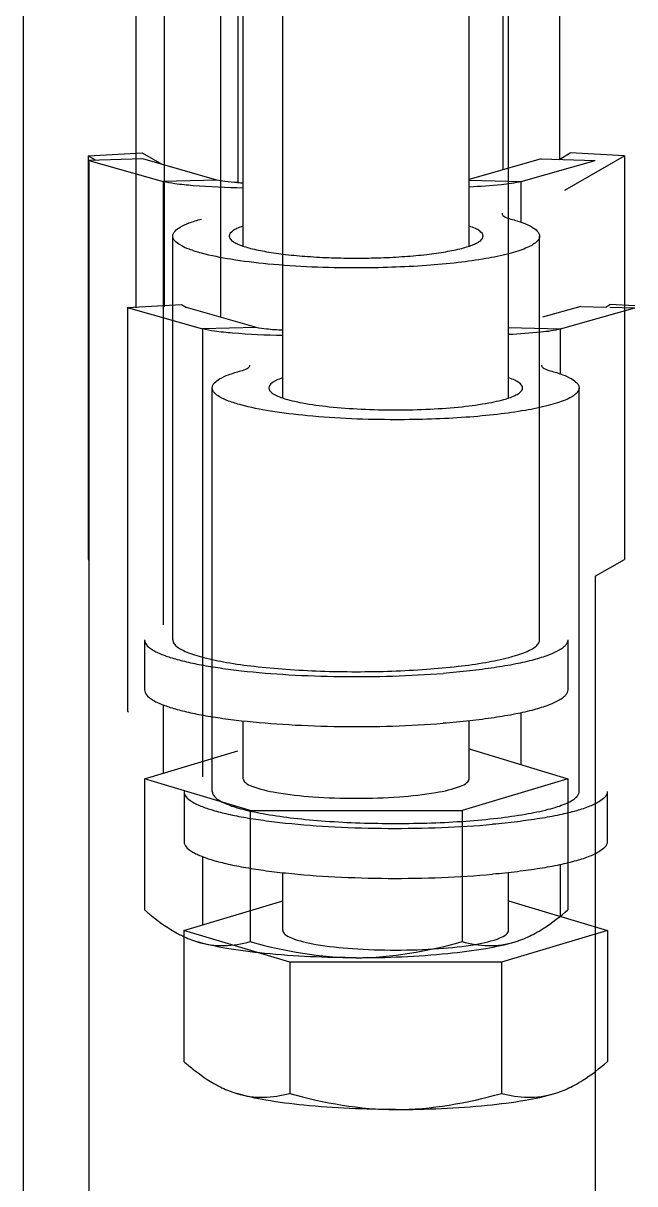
# Model space of a CAD drawing. Header units: millimetres. Extents: x 324 to 7054, y -67 to 2159.
# Drawn here: x 6141.66 to 6163.33, y 1458.46 to 1499.62 of the extents above; entities that cross this region are included whole.
import ezdxf

# ---------------------------------------------------------------- set-up
doc = ezdxf.new("R2010")
doc.units = ezdxf.units.MM
doc.header["$LTSCALE"] = 153.67
doc.layers.get('0').update_dxf_attribs({"linetype": 'CONTINUOUS'})
doc.layers.add('00_BUW_DATUM', color=7, linetype='CONTINUOUS')
doc.layers.add('02___PRT_ALL_AXES', color=7, linetype='CONTINUOUS')

msp = doc.modelspace()

# ---------------------------------------------------------------- linework, layer by layer
at = {"linetype": 'ByBlock'}
for p, q in [((6158.65862, 1511.97699), (6158.65862, 1494.42038)), ((6160.65862, 1511.97699), (6160.65862, 1494.79019)), ((6143.95432, 1494.92258), (6145.86997, 1495.02239)), ((6143.95432, 1494.92258), (6143.95434, 1480.60351)), ((6143.95432, 1494.92258), (6144.23038, 1494.76279)), ((6145.86997, 1495.02239), (6146.57169, 1494.61621)), ((6160.64664, 1494.79051), (6161.04727, 1495.02241)), ((6160.85561, 1493.7028), (6162.96292, 1494.9226)), ((6162.96292, 1494.9226), (6161.04727, 1495.02241)), ((6162.96292, 1494.9226), (6162.96294, 1480.60353)), ((6158.62821, 1492.87989), (6158.63192, 1492.84858)), ((6146.95864, 1477.75136), (6146.95862, 1492.07043)), ((6159.95864, 1477.75137), (6159.95862, 1492.07045)), ((6145.35432, 1489.53949), (6147.26997, 1489.6393)), ((6147.26997, 1489.6393), (6147.44833, 1489.53606)), ((6162.30056, 1489.55439), (6162.44727, 1489.63932)), ((6163.33199, 1489.59322), (6162.44727, 1489.63932)), ((6145.35432, 1489.53949), (6145.35434, 1475.22042)), ((6145.35432, 1489.53949), (6145.38549, 1489.52145)), ((6149.68532, 1487.46547), (6149.68904, 1487.49679)), ((6160.02821, 1487.4968), (6160.03192, 1487.46549)), ((6148.35864, 1472.36826), (6148.35862, 1486.68734)), ((6161.35864, 1472.36828), (6161.35862, 1486.68735)), ((6143.95434, 1480.60351), (6143.98871, 1480.58362)), ((6161.92854, 1480.00478), (6162.96294, 1480.60353)), ((6145.35434, 1475.22042), (6145.38871, 1475.20052)), ((6145.95309, 1472.82733), (6149.25862, 1473.82159)), ((6157.45864, 1473.88177), (6160.9642, 1472.82734)), ((6149.70585, 1471.69854), (6145.95309, 1472.82733)), ((6160.9642, 1472.82734), (6157.2114, 1471.69855)), ((6149.70585, 1471.69854), (6157.2114, 1471.69855)), ((6147.35309, 1467.44509), (6150.85864, 1468.49793)), ((6158.85864, 1468.49942), (6162.3642, 1467.4434)), ((6151.10163, 1466.31587), (6147.35309, 1467.44509)), ((6162.3642, 1467.4434), (6158.60718, 1466.31503)), ((6158.60718, 1466.31503), (6151.10163, 1466.31587))]:
    msp.add_line(p, q, dxfattribs=at)
for points, knots in [([(6158.63192, 1492.84858), (6158.636, 1492.83129), (6158.66308, 1492.7944), (6158.76609, 1492.72874), (6158.86695, 1492.69707), (6158.9428, 1492.67636)], [0, 0, 0, 0, 0.14582615, 0.35430269, 1, 1, 1, 1]), ([(6146.95862, 1492.07043), (6146.95862, 1492.20653), (6147.20725, 1492.40016), (6147.56293, 1492.55261), (6147.82662, 1492.636), (6147.97444, 1492.67635)], [0, 0, 0, 0, 0.33454752, 0.62335594, 1, 1, 1, 1]), ([(6158.9428, 1492.67636), (6159.0906, 1492.63602), (6159.35428, 1492.55264), (6159.70996, 1492.40019), (6159.95856, 1492.2066), (6159.95861, 1492.0705)], [0, 0, 0, 0, 0.3766196, 0.6654397, 1, 1, 1, 1]), ([(6147.97444, 1491.46451), (6147.82662, 1491.50486), (6147.56293, 1491.58825), (6147.20725, 1491.7407), (6146.95863, 1491.93433), (6146.95862, 1492.07043)], [0, 0, 0, 0, 0.37664403, 0.66545244, 1, 1, 1, 1]), ([(6149.44545, 1492.42396), (6149.37387, 1492.39946), (6149.24691, 1492.34956), (6149.069, 1492.25613), (6148.95862, 1492.14363), (6148.95863, 1492.07042)], [0, 0, 0, 0, 0.3645103, 0.64723301, 1, 1, 1, 1]), ([(6148.95863, 1492.07042), (6148.95864, 1492.01199), (6149.03053, 1491.91865), (6149.1604, 1491.83561), (6149.3113, 1491.76378), (6149.5004, 1491.69619), (6149.82431, 1491.60377), (6150.31404, 1491.50487), (6150.98858, 1491.41136), (6151.75748, 1491.34169), (6152.59144, 1491.2986), (6153.16594, 1491.28897), (6153.45862, 1491.28897)], [0, 0, 0, 0, 0.03749834, 0.0654321, 0.10081177, 0.14384432, 0.19441179, 0.31679042, 0.46415101, 0.63130928, 0.81214926, 1, 1, 1, 1]), ([(6159.95861, 1492.0705), (6159.95863, 1492.03218), (6159.93053, 1491.94565), (6159.82633, 1491.83549), (6159.66668, 1491.73), (6159.44954, 1491.62804), (6159.17614, 1491.52975), (6158.7084, 1491.39655), (6158.00092, 1491.25349), (6157.02661, 1491.11847), (6155.91592, 1491.01781), (6154.71128, 1490.95557), (6153.88141, 1490.94165), (6153.45862, 1490.94165)], [0, 0, 0, 0, 0.01701453, 0.0383369, 0.06624434, 0.10158998, 0.14458089, 0.1951047, 0.31737342, 0.46460634, 0.63162091, 0.81230853, 1, 1, 1, 1]), ([(6153.45862, 1491.28897), (6153.75131, 1491.28897), (6154.32581, 1491.29861), (6155.15976, 1491.34169), (6155.92867, 1491.41136), (6156.6032, 1491.50488), (6157.09294, 1491.60378), (6157.41685, 1491.6962), (6157.60594, 1491.76379), (6157.75685, 1491.83562), (6157.88671, 1491.91866), (6157.9586, 1492.012), (6157.95861, 1492.07043)], [0, 0, 0, 0, 0.1878507, 0.3686907, 0.53584901, 0.68320966, 0.80558832, 0.85615578, 0.89918831, 0.93456795, 0.96250169, 1, 1, 1, 1]), ([(6157.95861, 1492.07043), (6157.95863, 1492.14365), (6157.84824, 1492.25614), (6157.67033, 1492.34957), (6157.54338, 1492.39947), (6157.4718, 1492.42397)], [0, 0, 0, 0, 0.35276715, 0.63548977, 1, 1, 1, 1]), ([(6153.45862, 1490.94165), (6152.41487, 1490.94164), (6150.92634, 1490.99823), (6149.09904, 1491.21852), (6148.31569, 1491.37137), (6147.97444, 1491.46451)], [0, 0, 0, 0, 0.5672338, 0.8077594, 1, 1, 1, 1]), ([(6148.35862, 1486.68734), (6148.35862, 1486.82344), (6148.60725, 1487.01707), (6148.96293, 1487.16952), (6149.22662, 1487.25291), (6149.37444, 1487.29326)], [0, 0, 0, 0, 0.33454752, 0.62335594, 1, 1, 1, 1]), ([(6149.37444, 1487.29326), (6149.4503, 1487.31396), (6149.55115, 1487.34563), (6149.65416, 1487.41129), (6149.68124, 1487.44819), (6149.68532, 1487.46547)], [0, 0, 0, 0, 0.64569727, 0.85417383, 1, 1, 1, 1]), ([(6160.03192, 1487.46549), (6160.036, 1487.4482), (6160.06308, 1487.41131), (6160.16609, 1487.34565), (6160.26695, 1487.31398), (6160.3428, 1487.29327)], [0, 0, 0, 0, 0.14582615, 0.35430269, 1, 1, 1, 1]), ([(6160.3428, 1487.29327), (6160.4906, 1487.25293), (6160.75428, 1487.16954), (6161.10996, 1487.0171), (6161.35856, 1486.82351), (6161.35861, 1486.68741)], [0, 0, 0, 0, 0.3766196, 0.6654397, 1, 1, 1, 1]), ([(6149.37444, 1486.08142), (6149.22662, 1486.12177), (6148.96293, 1486.20516), (6148.60725, 1486.35761), (6148.35863, 1486.55124), (6148.35862, 1486.68734)], [0, 0, 0, 0, 0.37664403, 0.66545244, 1, 1, 1, 1]), ([(6150.84545, 1487.04087), (6150.77387, 1487.01637), (6150.64691, 1486.96647), (6150.469, 1486.87304), (6150.35862, 1486.76054), (6150.35863, 1486.68732)], [0, 0, 0, 0, 0.3645103, 0.64723301, 1, 1, 1, 1]), ([(6150.35863, 1486.68732), (6150.35865, 1486.61393), (6150.46951, 1486.50124), (6150.64797, 1486.40774), (6150.77533, 1486.35776), (6150.84713, 1486.33323)], [0, 0, 0, 0, 0.35263144, 0.63547441, 1, 1, 1, 1]), ([(6161.35861, 1486.68741), (6161.35863, 1486.64909), (6161.33053, 1486.56256), (6161.22633, 1486.4524), (6161.06668, 1486.34691), (6160.84954, 1486.24495), (6160.57614, 1486.14666), (6160.1084, 1486.01346), (6159.40092, 1485.8704), (6158.42661, 1485.73538), (6157.31592, 1485.63472), (6156.11128, 1485.57248), (6155.28141, 1485.55856), (6154.85862, 1485.55855)], [0, 0, 0, 0, 0.01701453, 0.0383369, 0.06624434, 0.10158998, 0.14458089, 0.1951047, 0.31737342, 0.46460634, 0.63162091, 0.81230853, 1, 1, 1, 1]), ([(6158.87013, 1486.33325), (6158.94192, 1486.35778), (6159.06928, 1486.40775), (6159.24774, 1486.50126), (6159.3586, 1486.61394), (6159.35861, 1486.68734)], [0, 0, 0, 0, 0.36452472, 0.64736722, 1, 1, 1, 1]), ([(6159.35861, 1486.68734), (6159.35863, 1486.76056), (6159.24824, 1486.87305), (6159.07033, 1486.96648), (6158.94338, 1487.01637), (6158.8718, 1487.04088)], [0, 0, 0, 0, 0.35276715, 0.63548977, 1, 1, 1, 1]), ([(6150.84713, 1486.33323), (6151.07628, 1486.25495), (6151.62811, 1486.13102), (6152.56084, 1486.00445), (6153.66534, 1485.92415), (6154.45099, 1485.90587), (6154.85862, 1485.90588)], [0, 0, 0, 0, 0.17953197, 0.41757675, 0.69777783, 1, 1, 1, 1]), ([(6154.85862, 1485.90588), (6155.26626, 1485.90588), (6156.05191, 1485.92415), (6157.15642, 1486.00446), (6158.08915, 1486.13103), (6158.64098, 1486.25497), (6158.87013, 1486.33325)], [0, 0, 0, 0, 0.30222276, 0.58242424, 0.82046892, 1, 1, 1, 1]), ([(6154.85862, 1485.55855), (6153.81487, 1485.55855), (6152.32634, 1485.61514), (6150.49904, 1485.83543), (6149.71569, 1485.98827), (6149.37444, 1486.08142)], [0, 0, 0, 0, 0.5672338, 0.8077594, 1, 1, 1, 1]), ([(6146.95865, 1477.75141), (6146.95863, 1477.71309), (6146.98674, 1477.62656), (6147.09093, 1477.5164), (6147.25058, 1477.41091), (6147.46772, 1477.30895), (6147.74113, 1477.21066), (6148.20887, 1477.07746), (6148.91634, 1476.9344), (6149.89065, 1476.79939), (6151.00134, 1476.69873), (6152.20598, 1476.6365), (6153.03585, 1476.62257), (6153.45864, 1476.62257)], [0, 0, 0, 0, 0.01701453, 0.0383369, 0.06624434, 0.10158998, 0.14458088, 0.1951047, 0.31737341, 0.46460633, 0.6316209, 0.81230852, 1, 1, 1, 1]), ([(6153.45864, 1476.62257), (6153.88143, 1476.62257), (6154.7113, 1476.6365), (6155.91594, 1476.69873), (6157.02663, 1476.7994), (6158.00095, 1476.93441), (6158.70842, 1477.07748), (6159.17616, 1477.21068), (6159.44956, 1477.30896), (6159.66671, 1477.41093), (6159.82635, 1477.51642), (6159.93054, 1477.62658), (6159.95865, 1477.7131), (6159.95863, 1477.75143)], [0, 0, 0, 0, 0.18769122, 0.36837902, 0.53539402, 0.68262742, 0.80489626, 0.85541999, 0.89841064, 0.93375609, 0.96166332, 0.98298555, 1, 1, 1, 1]), ([(6149.45868, 1472.82733), (6149.45868, 1472.7754), (6149.55658, 1472.65065), (6149.9522, 1472.47111), (6150.76531, 1472.29264), (6152.00058, 1472.16352), (6152.94806, 1472.13269), (6153.45863, 1472.13269)], [0, 0, 0, 0, 0.03752156, 0.10068817, 0.31646394, 0.63108902, 1, 1, 1, 1]), ([(6153.45863, 1472.13269), (6153.96921, 1472.13269), (6154.9167, 1472.16352), (6156.15198, 1472.29264), (6156.96508, 1472.47112), (6157.36071, 1472.65066), (6157.45861, 1472.77541), (6157.45861, 1472.82734)], [0, 0, 0, 0, 0.36891052, 0.68353575, 0.89931181, 0.96247849, 1, 1, 1, 1]), ([(6148.35865, 1472.36832), (6148.35863, 1472.33), (6148.38674, 1472.24347), (6148.49093, 1472.13331), (6148.65058, 1472.02782), (6148.86772, 1471.92586), (6149.14113, 1471.82757), (6149.60887, 1471.69437), (6150.31634, 1471.55131), (6151.29065, 1471.4163), (6152.40134, 1471.31564), (6153.60598, 1471.25341), (6154.43585, 1471.23948), (6154.85864, 1471.23948)], [0, 0, 0, 0, 0.01701453, 0.0383369, 0.06624434, 0.10158998, 0.14458088, 0.1951047, 0.31737341, 0.46460633, 0.6316209, 0.81230852, 1, 1, 1, 1]), ([(6154.85864, 1471.23948), (6155.28143, 1471.23948), (6156.1113, 1471.25341), (6157.31594, 1471.31564), (6158.42663, 1471.41631), (6159.40095, 1471.55132), (6160.10842, 1471.69439), (6160.57616, 1471.82759), (6160.84956, 1471.92587), (6161.06671, 1472.02784), (6161.22635, 1472.13333), (6161.33054, 1472.24349), (6161.35865, 1472.33001), (6161.35863, 1472.36834)], [0, 0, 0, 0, 0.18769122, 0.36837902, 0.53539402, 0.68262742, 0.80489626, 0.85541999, 0.89841064, 0.93375609, 0.96166332, 0.98298555, 1, 1, 1, 1]), ([(6150.85868, 1467.44424), (6150.85868, 1467.39234), (6150.95648, 1467.26765), (6151.3518, 1467.08815), (6152.16431, 1466.90972), (6153.3988, 1466.78056), (6154.34573, 1466.74966), (6154.85604, 1466.7496)], [0, 0, 0, 0, 0.03752568, 0.10068687, 0.31643755, 0.63104918, 1, 1, 1, 1]), ([(6154.85604, 1466.7496), (6155.36687, 1466.74955), (6156.31492, 1466.7803), (6157.55098, 1466.90938), (6158.36468, 1467.0879), (6158.76061, 1467.26748), (6158.85861, 1467.39229), (6158.85861, 1467.44425)], [0, 0, 0, 0, 0.36887065, 0.68350931, 0.89931049, 0.9624826, 1, 1, 1, 1])]:
    msp.add_open_spline(points, degree=3, knots=knots, dxfattribs=at)
at = {"layer": '00_BUW_DATUM', "linetype": 'ByBlock'}
for p, q in [((6149.45862, 1491.71734), (6149.4586, 1511.97699)), ((6150.85862, 1486.33425), (6150.85859, 1511.97699)), ((6157.45862, 1491.71736), (6157.4586, 1511.97699)), ((6158.85862, 1486.33427), (6158.85859, 1511.97699)), ((6145.95864, 1477.75135), (6145.95864, 1475.9787)), ((6160.95864, 1477.75137), (6160.95864, 1475.97872)), ((6149.45865, 1472.82733), (6149.45864, 1474.87703)), ((6157.45865, 1472.82734), (6157.45864, 1474.8785)), ((6145.95309, 1472.82733), (6145.9531, 1468.1796)), ((6160.9642, 1472.82734), (6160.96421, 1468.17961)), ((6147.35864, 1472.36826), (6147.35864, 1470.59561)), ((6162.35864, 1472.36828), (6162.35864, 1470.59563)), ((6149.70585, 1471.69854), (6149.70585, 1467.05081)), ((6157.2114, 1471.69855), (6157.21141, 1467.05081)), ((6150.85865, 1467.44424), (6150.85864, 1469.49538)), ((6158.85865, 1467.44425), (6158.85864, 1469.49407)), ((6147.35309, 1467.44509), (6147.3531, 1462.79735)), ((6162.3642, 1467.4434), (6162.3642, 1462.79567)), ((6151.10163, 1466.31587), (6151.10164, 1461.66814)), ((6158.60718, 1466.31503), (6158.60719, 1461.6673))]:
    msp.add_line(p, q, dxfattribs=at)
for points, knots in [([(6145.95864, 1477.75137), (6145.95863, 1477.61927), (6146.1226, 1477.46537), (6146.32494, 1477.34684), (6146.55107, 1477.23785), (6146.89982, 1477.11319), (6147.39659, 1476.97881), (6147.98624, 1476.85592), (6148.66045, 1476.74598), (6149.69571, 1476.61489), (6151.11625, 1476.50048), (6152.90844, 1476.43933), (6154.73448, 1476.45471), (6155.94926, 1476.51764), (6156.54237, 1476.5641)], [0, 0, 0, 0, 0.03645453, 0.05035147, 0.06642347, 0.1051819, 0.15262107, 0.20825262, 0.2713652, 0.34108235, 0.49619141, 0.66445567, 0.83581543, 1, 1, 1, 1]), ([(6160.95864, 1477.75136), (6160.95864, 1477.7196), (6160.94328, 1477.65097), (6160.88023, 1477.55595), (6160.78076, 1477.46431), (6160.58261, 1477.33398), (6160.2385, 1477.18491), (6159.72153, 1477.02693), (6159.07747, 1476.88215), (6158.31929, 1476.75373), (6157.46178, 1476.64478), (6156.85788, 1476.58882), (6156.54237, 1476.5641)], [0, 0, 0, 0, 0.0202179, 0.04341257, 0.07158659, 0.10580433, 0.19398237, 0.30903844, 0.44977408, 0.61392335, 0.79850326, 1, 1, 1, 1]), ([(6145.95864, 1475.97872), (6145.95863, 1475.84662), (6146.12261, 1475.69272), (6146.32495, 1475.57419), (6146.55107, 1475.4652), (6146.89982, 1475.34054), (6147.39659, 1475.20616), (6147.98624, 1475.08327), (6148.66045, 1474.97333), (6149.69571, 1474.84224), (6151.11625, 1474.72783), (6152.90844, 1474.66668), (6154.73448, 1474.68206), (6155.94926, 1474.74499), (6156.54238, 1474.79145)], [0, 0, 0, 0, 0.03645453, 0.05035147, 0.06642347, 0.1051819, 0.15262107, 0.20825262, 0.2713652, 0.34108235, 0.49619141, 0.66445567, 0.83581543, 1, 1, 1, 1]), ([(6160.95864, 1475.97871), (6160.95864, 1475.94695), (6160.94328, 1475.87832), (6160.88023, 1475.7833), (6160.78076, 1475.69166), (6160.58261, 1475.56133), (6160.2385, 1475.41226), (6159.72154, 1475.25428), (6159.07748, 1475.1095), (6158.31929, 1474.98108), (6157.46179, 1474.87213), (6156.85788, 1474.81617), (6156.54238, 1474.79145)], [0, 0, 0, 0, 0.0202179, 0.04341257, 0.07158659, 0.10580433, 0.19398237, 0.30903844, 0.44977408, 0.61392335, 0.79850326, 1, 1, 1, 1]), ([(6147.35864, 1472.36825), (6147.35865, 1472.23154), (6147.53276, 1472.07409), (6147.74427, 1471.95348), (6147.98226, 1471.84198), (6148.34864, 1471.71487), (6148.87, 1471.57835), (6149.48795, 1471.4542), (6150.19329, 1471.34399), (6151.27258, 1471.21421), (6152.74666, 1471.10438), (6154.59549, 1471.05289), (6156.46136, 1471.08195), (6157.69569, 1471.15695), (6158.29409, 1471.2105)], [0, 0, 0, 0, 0.03654501, 0.0506085, 0.06689788, 0.10622129, 0.15435842, 0.21076626, 0.27467289, 0.34513634, 0.50131283, 0.66959993, 0.83939827, 1, 1, 1, 1]), ([(6162.35864, 1472.3683), (6162.35865, 1472.2185), (6162.15504, 1472.05172), (6161.91753, 1471.92546), (6161.64548, 1471.80719), (6161.22873, 1471.67365), (6160.63731, 1471.53173), (6159.93927, 1471.40482), (6159.14652, 1471.29479), (6158.58705, 1471.23672), (6158.29409, 1471.2105)], [0, 0, 0, 0, 0.10350696, 0.14432603, 0.19178041, 0.30660462, 0.44714139, 0.6114172, 0.79676399, 1, 1, 1, 1]), ([(6147.35864, 1470.5956), (6147.35866, 1470.45889), (6147.53276, 1470.30144), (6147.74427, 1470.18083), (6147.98226, 1470.06933), (6148.34864, 1469.94222), (6148.87, 1469.8057), (6149.48795, 1469.68155), (6150.19329, 1469.57134), (6151.27258, 1469.44156), (6152.74666, 1469.33173), (6154.59549, 1469.28024), (6156.46136, 1469.3093), (6157.69569, 1469.3843), (6158.2941, 1469.43785)], [0, 0, 0, 0, 0.03654501, 0.0506085, 0.06689788, 0.10622129, 0.15435842, 0.21076626, 0.27467289, 0.34513634, 0.50131283, 0.66959993, 0.83939827, 1, 1, 1, 1]), ([(6162.35864, 1470.59565), (6162.35866, 1470.44585), (6162.15504, 1470.27907), (6161.91754, 1470.15281), (6161.64548, 1470.03454), (6161.22873, 1469.901), (6160.63732, 1469.75908), (6159.93927, 1469.63217), (6159.14652, 1469.52214), (6158.58706, 1469.46407), (6158.2941, 1469.43785)], [0, 0, 0, 0, 0.10350696, 0.14432603, 0.19178041, 0.30660462, 0.44714139, 0.6114172, 0.79676399, 1, 1, 1, 1]), ([(6145.9531, 1468.1796), (6146.04796, 1468.09713), (6146.41664, 1467.78836), (6146.81333, 1467.50995), (6147.12587, 1467.34072)], [0, 0, 0, 0, 0.26126555, 1, 1, 1, 1]), ([(6159.79145, 1467.34076), (6159.8924, 1467.39541), (6160.30681, 1467.6408), (6160.68767, 1467.9392), (6160.96421, 1468.17961)], [0, 0, 0, 0, 0.23854835, 1, 1, 1, 1]), ([(6147.12587, 1467.34072), (6147.18362, 1467.30945), (6147.41033, 1467.19308), (6147.64832, 1467.09796), (6147.82948, 1467.04347)], [0, 0, 0, 0, 0.25768512, 1, 1, 1, 1]), ([(6159.08781, 1467.04347), (6159.1471, 1467.06131), (6159.38906, 1467.14172), (6159.62176, 1467.24888), (6159.79145, 1467.34076)], [0, 0, 0, 0, 0.24292792, 1, 1, 1, 1]), ([(6147.82948, 1467.04347), (6148.13508, 1466.95155), (6148.77349, 1466.86377), (6149.40373, 1466.9699), (6149.70585, 1467.05081)], [0, 0, 0, 0, 0.50503067, 1, 1, 1, 1]), ([(6153.45863, 1466.47907), (6152.37414, 1466.47907), (6150.8343, 1466.53917), (6148.95874, 1466.77721), (6148.16756, 1466.94177), (6147.82948, 1467.04347)], [0, 0, 0, 0, 0.5737365, 0.81322391, 1, 1, 1, 1]), ([(6153.45863, 1466.47907), (6154.54313, 1466.47907), (6156.08296, 1466.53917), (6157.95853, 1466.77722), (6158.74972, 1466.94178), (6159.08781, 1467.04347)], [0, 0, 0, 0, 0.57373526, 0.81322294, 1, 1, 1, 1]), ([(6157.21141, 1467.05081), (6157.51352, 1466.96991), (6158.14378, 1466.86381), (6158.7822, 1466.95155), (6159.08781, 1467.04347)], [0, 0, 0, 0, 0.49495485, 1, 1, 1, 1]), ([(6147.3531, 1462.79735), (6147.44803, 1462.71472), (6147.81691, 1462.40542), (6148.21391, 1462.12654), (6148.52676, 1461.95715)], [0, 0, 0, 0, 0.26131273, 1, 1, 1, 1]), ([(6161.19234, 1461.95815), (6161.2932, 1462.01276), (6161.70721, 1462.25783), (6162.08783, 1462.5557), (6162.3642, 1462.79567)], [0, 0, 0, 0, 0.23859567, 1, 1, 1, 1]), ([(6148.52676, 1461.95715), (6148.58426, 1461.92601), (6148.81002, 1461.81012), (6149.04699, 1461.71535), (6149.22737, 1461.66101)], [0, 0, 0, 0, 0.2576764, 1, 1, 1, 1]), ([(6149.22737, 1461.66101), (6149.5326, 1461.56906), (6150.17031, 1461.4812), (6150.79987, 1461.58727), (6151.10164, 1461.66814)], [0, 0, 0, 0, 0.50503777, 1, 1, 1, 1]), ([(6154.85441, 1461.09598), (6153.7701, 1461.0961), (6152.23067, 1461.15634), (6150.35582, 1461.3946), (6149.56515, 1461.55926), (6149.22737, 1461.66101)], [0, 0, 0, 0, 0.57384416, 0.81330318, 1, 1, 1, 1]), ([(6154.85441, 1461.09598), (6155.93909, 1461.09586), (6157.47933, 1461.15582), (6159.3556, 1461.39364), (6160.1473, 1461.55812), (6160.4857, 1461.65975)], [0, 0, 0, 0, 0.57362766, 0.81314372, 1, 1, 1, 1]), ([(6158.60719, 1461.6673), (6158.90965, 1461.58636), (6159.54059, 1461.4802), (6160.17972, 1461.56785), (6160.4857, 1461.65975)], [0, 0, 0, 0, 0.49496192, 1, 1, 1, 1]), ([(6160.4857, 1461.65975), (6160.54524, 1461.67763), (6160.78825, 1461.7583), (6161.02194, 1461.86589), (6161.19234, 1461.95815)], [0, 0, 0, 0, 0.24292099, 1, 1, 1, 1])]:
    msp.add_open_spline(points, degree=3, knots=knots, dxfattribs=at)
for points in [[(6149.70585, 1467.05081), (6150.92298, 1466.70479), (6152.19327, 1466.47907), (6153.45863, 1466.47907)], [(6153.45863, 1466.47907), (6154.72399, 1466.47907), (6155.99428, 1466.70479), (6157.21141, 1467.05081)], [(6151.10164, 1461.66814), (6152.31875, 1461.32199), (6153.58903, 1461.09613), (6154.85441, 1461.09598)], [(6154.85441, 1461.09598), (6156.11975, 1461.09584), (6157.39004, 1461.32141), (6158.60719, 1461.6673)]]:
    msp.add_open_spline(points, degree=3, dxfattribs=at)
at = {"layer": '02___PRT_ALL_AXES', "linetype": 'ByBlock'}
for p, q in [((6141.65862, 1671.97699), (6141.65862, 1351.97699)), ((6141.65862, 1671.97699), (6141.65862, 1351.97699)), ((6141.65862, 1671.97699), (6141.65862, 1351.97699)), ((6145.65862, 1489.527), (6145.65862, 1511.97699)), ((6146.65862, 1511.97699), (6146.65862, 1494.59142)), ((6146.65862, 1511.97699), (6146.65862, 1489.56084)), ((6148.65862, 1489.19103), (6148.65862, 1511.97699)), ((6149.25862, 1511.97699), (6149.25862, 1493.96942)), ((6145.90132, 1494.80731), (6143.98871, 1494.75635)), ((6143.98871, 1494.75635), (6143.98871, 1219.08391)), ((6143.98871, 1494.75635), (6146.61333, 1494.00814)), ((6148.52593, 1494.0591), (6145.90132, 1494.80731)), ((6160.01593, 1494.80731), (6157.45862, 1494.07829)), ((6159.30392, 1494.00814), (6161.92854, 1494.75635)), ((6160.01593, 1494.80731), (6161.92854, 1494.75635)), ((6148.52593, 1494.0591), (6146.61333, 1494.00814)), ((6146.61333, 1494.00814), (6146.61333, 1478.28241)), ((6157.45862, 1494.05731), (6159.30392, 1494.00814)), ((6159.30392, 1492.55884), (6159.30392, 1494.00814)), ((6161.41593, 1489.57797), (6160.05862, 1489.19103)), ((6161.41593, 1489.57797), (6162.30056, 1489.55439)), ((6145.38871, 1489.527), (6148.01333, 1488.77879)), ((6149.92593, 1488.82976), (6147.44833, 1489.53606)), ((6160.70392, 1488.77879), (6163.32854, 1489.527)), ((6162.44491, 1489.55055), (6163.32854, 1489.527)), ((6149.92593, 1488.82976), (6148.01333, 1488.77879)), ((6148.01333, 1488.77879), (6148.01333, 1472.89726)), ((6158.85862, 1488.82796), (6160.70392, 1488.77879)), ((6160.70392, 1487.17575), (6160.70392, 1488.77879)), ((6161.92854, 1480.00478), (6161.92854, 1219.08391)), ((6146.61333, 1475.44969), (6146.61333, 1473.02592)), ((6159.30392, 1473.32674), (6159.30392, 1475.1642)), ((6148.01333, 1470.0648), (6148.01333, 1467.64338)), ((6160.70392, 1467.94355), (6160.70392, 1469.78142))]:
    msp.add_line(p, q, dxfattribs=at)
msp.add_arc((6150.12299, 1507.60109), 13.65915, 266.369662, 267.203031, dxfattribs=at)
for points, knots in [([(6149.4555, 1493.77213), (6148.86293, 1493.78523), (6148.05356, 1493.81595), (6147.10716, 1493.91215), (6146.75101, 1493.96889), (6146.61333, 1494.00814)], [0, 0, 0, 0, 0.62266724, 0.8495944, 1, 1, 1, 1]), ([(6149.2581, 1493.96935), (6149.10798, 1493.97892), (6148.8632, 1493.99992), (6148.61794, 1494.03287), (6148.52593, 1494.0591)], [0, 0, 0, 0, 0.61124054, 1, 1, 1, 1]), ([(6159.30392, 1494.00814), (6159.07712, 1493.94348), (6158.46147, 1493.87229), (6157.84903, 1493.82667), (6157.46972, 1493.8077)], [0, 0, 0, 0, 0.38308657, 1, 1, 1, 1]), ([(6150.85483, 1488.5428), (6150.2624, 1488.55591), (6149.45322, 1488.58663), (6148.50704, 1488.68282), (6148.15098, 1488.73955), (6148.01333, 1488.77879)], [0, 0, 0, 0, 0.62266851, 0.84959223, 1, 1, 1, 1]), ([(6150.85646, 1488.72887), (6150.66394, 1488.73833), (6150.35326, 1488.76125), (6150.04089, 1488.79699), (6149.92593, 1488.82976)], [0, 0, 0, 0, 0.6172353, 1, 1, 1, 1]), ([(6160.70392, 1488.77879), (6160.47631, 1488.71391), (6159.8583, 1488.64264), (6159.24353, 1488.59696), (6158.86273, 1488.57801)], [0, 0, 0, 0, 0.38299709, 1, 1, 1, 1])]:
    msp.add_open_spline(points, degree=3, knots=knots, dxfattribs=at)

doc.saveas('drawing.dxf')
